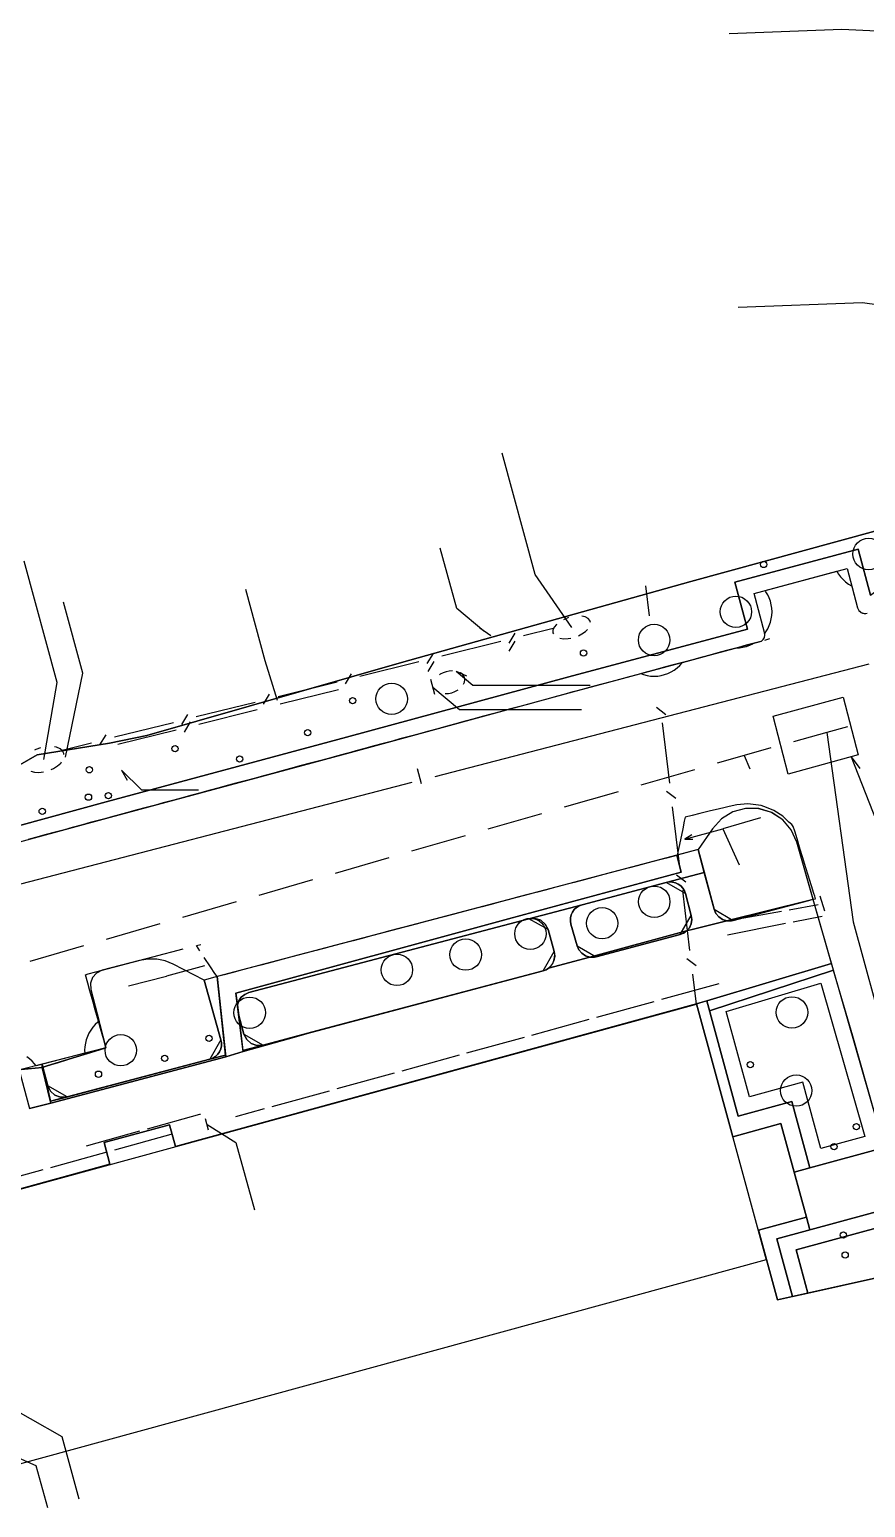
# Model space of a CAD drawing. Header units: metres. Extents: x 16996 to 17837, y 14166 to 14459.
# Drawn here: x 17705.8 to 17758.9, y 14350 to 14444 of the extents above; entities that cross this region are included whole.
import ezdxf

# ---------------------------------------------------------------- set-up
doc = ezdxf.new("R2010")
doc.units = ezdxf.units.M
for name, color, linetype in [('BOUNDARY', 7, 'Continuous'), ('BUILDING', 7, 'Continuous'), ('CURB', 7, 'Continuous'), ('ELECTR_CABLE', 7, 'Continuous'), ('ELECTR_CABLE_COMM', 7, 'Continuous'), ('GAS', 7, 'Continuous'), ('GRASS', 7, 'Continuous'), ('HEAT', 7, 'Continuous'), ('OVERHEAD_POWER_LINE', 7, 'Continuous'), ('ROAD', 7, 'Continuous'), ('SEWER', 7, 'Continuous'), ('SIDEWALK_PATH', 7, 'Continuous'), ('TREE', 3, 'Continuous'), ('WATER_PIPELINE', 7, 'Continuous')]:
    doc.layers.add(name, color=color, linetype=linetype)

# ---------------------------------------------------------------- blocks, each defined once
blk = doc.blocks.new('СИРЕНЬ_ОБЫКНОВЕННАЯ')
blk.add_circle((0, 0), 0.2)
blk = doc.blocks.new('СПИРЕЯ_БУМАЛЬДА')
blk.add_circle((0, 0), 0.2)
blk = doc.blocks.new('СПИРЕЯ_ALBA')
blk.add_circle((0, 0), 0.2)
blk = doc.blocks.new('ВЕЙНИК_КАРЛ_ФЕСТЕР')
blk.add_circle((0, 0), 0.2)
blk = doc.blocks.new('БРУННЕРА_МИСТЕР_МОРС')
blk.add_circle((0, 0), 0.2)
blk = doc.blocks.new('ХОСТА_BARBARA_ANN')
blk.add_circle((0, 0), 0.2)

msp = doc.modelspace()

# ---------------------------------------------------------------- linework, layer by layer
at = {"layer": 'BOUNDARY'}
for points in [[(17704.038, 14396.553), (17706.236, 14397.828), (17710.841, 14398.564), (17713.215, 14399.056), (17729.412, 14403.702), (17747.807, 14408.861), (17759.522, 14412.057)], [(17773.649, 14367.685), (17753.325, 14363.166), (17752.116, 14367.592), (17755.17, 14368.427), (17753.542, 14374.382), (17750.476, 14373.544), (17748.167, 14381.993), (17715.031, 14372.917), (17714.658, 14374.309), (17710.496, 14373.172), (17710.873, 14371.793), (17701.541, 14369.241)]]:
    msp.add_lwpolyline(points, dxfattribs=at)
at = {"layer": 'BUILDING'}
msp.add_lwpolyline([(17695.693, 14367.633), (17748.173, 14381.974), (17752.616, 14365.713), (17700.136, 14351.372)], close=True, dxfattribs=at)
at = {"layer": 'CURB'}
for points in [[(17752.008, 14404.977), (17751.332, 14404.794), (17750.849, 14404.664), (17750.173, 14404.482), (17749.69, 14404.352), (17749.014, 14404.17), (17748.531, 14404.039), (17747.855, 14403.857), (17747.372, 14403.727), (17746.696, 14403.545), (17746.213, 14403.415), (17745.537, 14403.232), (17745.054, 14403.102), (17744.378, 14402.92), (17743.895, 14402.79), (17743.219, 14402.608), (17742.736, 14402.477), (17742.06, 14402.295), (17741.577, 14402.165), (17740.901, 14401.983), (17740.418, 14401.853), (17740.316, 14401.825), (17739.742, 14401.669), (17739.26, 14401.538), (17738.584, 14401.355), (17738.101, 14401.224), (17737.425, 14401.04), (17736.943, 14400.909), (17736.267, 14400.726), (17735.784, 14400.595), (17735.109, 14400.412), (17734.626, 14400.281), (17733.95, 14400.097), (17733.468, 14399.966), (17732.792, 14399.783), (17732.309, 14399.652), (17731.633, 14399.468), (17731.151, 14399.337), (17730.475, 14399.154), (17729.992, 14399.023), (17729.316, 14398.839), (17728.834, 14398.708), (17728.158, 14398.525), (17727.675, 14398.394), (17726.999, 14398.21), (17726.517, 14398.079), (17726.18, 14397.988), (17725.841, 14397.896), (17725.358, 14397.766), (17724.682, 14397.584), (17724.199, 14397.454), (17723.523, 14397.271), (17723.04, 14397.141), (17722.364, 14396.958), (17721.881, 14396.828), (17721.205, 14396.646), (17720.722, 14396.515), (17720.046, 14396.333), (17719.564, 14396.203), (17718.887, 14396.02), (17718.405, 14395.89), (17717.728, 14395.708), (17717.246, 14395.577), (17716.57, 14395.395), (17716.087, 14395.265), (17715.411, 14395.082), (17714.928, 14394.952), (17714.252, 14394.77), (17713.769, 14394.639), (17713.093, 14394.457), (17712.61, 14394.327), (17711.934, 14394.144), (17711.451, 14394.014), (17710.899, 14393.865), (17710.775, 14393.831), (17710.293, 14393.7), (17709.617, 14393.516), (17709.134, 14393.385), (17708.459, 14393.201), (17707.976, 14393.07), (17707.3, 14392.886), (17706.818, 14392.754), (17706.142, 14392.571), (17705.66, 14392.439)], [(17752.829, 14405.198), (17752.491, 14405.107)], [(17748.284, 14391.799), (17749.289, 14388.006), (17750.512, 14387.296), (17755.594, 14388.642), (17755.744, 14388.675), (17755.698, 14388.842), (17755.644, 14389.017), (17755.496, 14389.494), (17755.285, 14390.175), (17755.137, 14390.653), (17754.927, 14391.333), (17754.779, 14391.811), (17754.568, 14392.491), (17754.421, 14392.969), (17754.327, 14393.272), (17754.231, 14393.39), (17754.055, 14393.558), (17753.693, 14393.902), (17753.67, 14393.924), (17753.091, 14394.283), (17752.63, 14394.472), (17752.283, 14394.598), (17751.943, 14394.647), (17751.448, 14394.704), (17750.742, 14394.659), (17750.737, 14394.658), (17750.251, 14394.542), (17750, 14394.482), (17749.558, 14394.376), (17749.071, 14394.26), (17748.379, 14394.094), (17747.892, 14393.978), (17747.45, 14393.872), (17747.398, 14393.62), (17747.296, 14393.13), (17747.151, 14392.433), (17747.049, 14391.943), (17746.946, 14391.446), (17746.748, 14391.394), (17746.265, 14391.266), (17745.576, 14391.084), (17745.092, 14390.957), (17744.403, 14390.775), (17743.92, 14390.648), (17743.231, 14390.466), (17742.748, 14390.338), (17742.059, 14390.157), (17741.575, 14390.029), (17740.887, 14389.847), (17740.403, 14389.72), (17739.714, 14389.538), (17739.231, 14389.41), (17738.542, 14389.229), (17738.059, 14389.101), (17737.37, 14388.919), (17736.886, 14388.792), (17736.197, 14388.61), (17735.714, 14388.482), (17735.025, 14388.301), (17734.542, 14388.173), (17733.853, 14387.991), (17733.369, 14387.864), (17732.681, 14387.682), (17732.197, 14387.555), (17731.508, 14387.373), (17731.025, 14387.245), (17730.336, 14387.063), (17729.853, 14386.936), (17729.164, 14386.754), (17728.68, 14386.627), (17727.991, 14386.445), (17727.508, 14386.317), (17726.819, 14386.136), (17726.336, 14386.008), (17725.647, 14385.826), (17725.163, 14385.699), (17724.475, 14385.517), (17723.991, 14385.389), (17723.302, 14385.208), (17722.819, 14385.08), (17722.13, 14384.898), (17721.646, 14384.771), (17720.958, 14384.589), (17720.474, 14384.461), (17719.785, 14384.28), (17719.302, 14384.152), (17718.613, 14383.97), (17718.13, 14383.843), (17717.683, 14383.725), (17717.544, 14383.934), (17717.267, 14384.35), (17716.873, 14384.943)], [(17740.193, 14387.061), (17740.583, 14385.683), (17741.801, 14384.988), (17747.129, 14386.4), (17747.839, 14387.622), (17747.474, 14389.001), (17746.252, 14389.712), (17740.9, 14388.3)], [(17718.995, 14381.468), (17719.391, 14380.068), (17720.61, 14379.373), (17738.417, 14384.091), (17739.124, 14385.33), (17738.733, 14386.712), (17737.516, 14387.406), (17719.703, 14382.707)], [(17716.596, 14385.36), (17716.366, 14385.706), (17716.655, 14385.773)], [(17716.86, 14383.508), (17717.932, 14379.715), (17717.226, 14378.477), (17708.145, 14376.071), (17706.922, 14376.781), (17706.558, 14378.155), (17706.617, 14377.734), (17706.563, 14377.955), (17707.061, 14378.107), (17707.539, 14378.253), (17708.254, 14378.472), (17708.732, 14378.619), (17709.447, 14378.837), (17709.925, 14378.984), (17710.615, 14379.195), (17710.608, 14379.22), (17710.473, 14379.701), (17710.271, 14380.422), (17710.135, 14380.903), (17709.933, 14381.623), (17709.798, 14382.104), (17709.596, 14382.824), (17709.46, 14383.306), (17709.308, 14383.848), (17709.487, 14383.895), (17709.97, 14384.022), (17710.694, 14384.213), (17711.177, 14384.34), (17711.9, 14384.53), (17712.384, 14384.658), (17713.107, 14384.848), (17713.591, 14384.975), (17714.314, 14385.166), (17714.798, 14385.293), (17715.521, 14385.484)], [(17748.83, 14382.191), (17756.765, 14384.564)], [(17748.83, 14382.191), (17750.834, 14374.847), (17754.236, 14375.777), (17755.389, 14371.559), (17760.128, 14372.854)], [(17706.912, 14376.521), (17706.735, 14377.248)], [(17707.118, 14375.672), (17707.03, 14376.035)], [(17754.284, 14363.379), (17753.279, 14367.057), (17761.081, 14369.17)]]:
    msp.add_lwpolyline(points, dxfattribs=at)
at = {"layer": 'ELECTR_CABLE'}
for points in [[(17756.01, 14388.853), (17756.322, 14387.903)], [(17753.572, 14387.87), (17749.875, 14387.201)], [(17755.912, 14388.294), (17754.064, 14387.959)], [(17756.166, 14387.549), (17754.321, 14387.189)], [(17753.831, 14387.093), (17750.141, 14386.372)], [(17745.972, 14382.285), (17749.621, 14383.289)], [(17741.84, 14381.149), (17745.49, 14382.153)], [(17737.709, 14380.013), (17741.358, 14381.016)], [(17733.577, 14378.876), (17737.227, 14379.88)], [(17729.446, 14377.74), (17733.095, 14378.744)], [(17725.315, 14376.604), (17728.964, 14377.608)], [(17721.183, 14375.468), (17724.832, 14376.471)], [(17718.876, 14374.833), (17720.701, 14375.335)], [(17716.62, 14374.961), (17716.575, 14374.964), (17713.229, 14374.028)], [(17717.147, 14373.968), (17716.943, 14374.69)], [(17717.045, 14374.329), (17718.882, 14373.183), (17720.054, 14368.894)], [(17712.748, 14373.894), (17709.358, 14372.946)], [(17711.176, 14372.715), (17714.767, 14373.703)], [(17707.102, 14371.595), (17710.694, 14372.583)], [(17703.029, 14370.474), (17704.398, 14370.851), (17706.62, 14371.462)]]:
    msp.add_lwpolyline(points, dxfattribs=at)
at = {"layer": 'ELECTR_CABLE_COMM'}
for points in [[(17767.045, 14425.407), (17758.737, 14426.57), (17750.835, 14426.277)], [(17740.24, 14405.933), (17737.916, 14409.306), (17735.809, 14417.016)], [(17734.659, 14405.693), (17732.925, 14407.143), (17731.87, 14410.966)], [(17706.674, 14397.543), (17707.517, 14402.435), (17705.41, 14410.145)], [(17721.532, 14401.284), (17720.746, 14403.815), (17719.51, 14408.34)], [(17745.186, 14406.664), (17744.955, 14408.58)], [(17708.052, 14397.678), (17709.156, 14403.02), (17707.919, 14407.546)], [(17740.045, 14406.552), (17739.754, 14406.439), (17739.715, 14406.417)], [(17741.431, 14406.251), (17741.398, 14406.372), (17741.279, 14406.502), (17741.094, 14406.596), (17740.892, 14406.639)], [(17734.886, 14405.538), (17734.39, 14405.876)], [(17735.092, 14405.397), (17734.886, 14405.538)], [(17736.257, 14404.926), (17736.643, 14405.568)], [(17737.178, 14405.428), (17739.052, 14405.894)], [(17739.3, 14406.14), (17739.281, 14406.124), (17739.129, 14405.943), (17739.049, 14405.761), (17739.047, 14405.635), (17739.046, 14405.59), (17739.083, 14405.514)], [(17740.668, 14405.404), (17740.893, 14405.515), (17741.126, 14405.676), (17741.253, 14405.805)], [(17731.973, 14404.135), (17735.722, 14405.066)], [(17736.265, 14404.413), (17736.652, 14405.055)], [(17739.482, 14405.244), (17739.727, 14405.211), (17740.017, 14405.223), (17740.191, 14405.256)], [(17726.769, 14402.842), (17730.517, 14403.774)], [(17731.052, 14403.633), (17731.439, 14404.275)], [(17731.101, 14403.13), (17731.487, 14403.772)], [(17721.564, 14401.549), (17725.313, 14402.481)], [(17725.847, 14402.34), (17726.234, 14402.983)], [(17731.542, 14401.658), (17731.285, 14402.624)], [(17732.657, 14403.163), (17732.65, 14403.163), (17732.451, 14403.148), (17732.252, 14403.106), (17732.059, 14403.039), (17731.88, 14402.949), (17731.829, 14402.914)], [(17732.886, 14403.14), (17733.954, 14402.268), (17741.406, 14402.268)], [(17732.886, 14403.14), (17733.555, 14402.852)], [(17733.362, 14402.318), (17733.422, 14402.455), (17733.446, 14402.595), (17733.43, 14402.729), (17733.377, 14402.852), (17733.287, 14402.959), (17733.164, 14403.047), (17733.141, 14403.057)], [(17720.643, 14401.048), (17721.029, 14401.69)], [(17721.692, 14401.066), (17725.401, 14401.988)], [(17731.413, 14402.141), (17733.105, 14400.704), (17740.866, 14400.704)], [(17732.184, 14401.72), (17732.209, 14401.719), (17732.408, 14401.736), (17732.607, 14401.781), (17732.799, 14401.85), (17732.977, 14401.942), (17733.012, 14401.967)], [(17716.359, 14400.257), (17720.108, 14401.188)], [(17716.528, 14399.783), (17720.237, 14400.705)], [(17746.215, 14400.367), (17745.625, 14400.83)], [(17711.154, 14398.964), (17714.903, 14399.895)], [(17715.438, 14399.755), (17715.825, 14400.397)], [(17715.606, 14399.281), (17715.993, 14399.923)], [(17746.474, 14396.022), (17746.01, 14399.854)], [(17710.233, 14398.462), (17710.62, 14399.104)], [(17711.363, 14398.5), (17715.072, 14399.422)], [(17706.45, 14398.281), (17706.149, 14398.166), (17706.068, 14398.119)], [(17707.941, 14397.844), (17707.938, 14397.907), (17707.853, 14398.079), (17707.696, 14398.218), (17707.477, 14398.316), (17707.353, 14398.34)], [(17707.824, 14398.136), (17709.699, 14398.602)], [(17707.131, 14396.896), (17707.274, 14396.958), (17707.532, 14397.12), (17707.738, 14397.308), (17707.79, 14397.383)], [(17711.615, 14396.862), (17712.884, 14395.601), (17716.513, 14395.601)], [(17711.615, 14396.862), (17711.97, 14396.227)], [(17705.834, 14396.785), (17706.063, 14396.727), (17706.356, 14396.712), (17706.655, 14396.746)], [(17746.858, 14395.046), (17746.269, 14395.508)], [(17747.117, 14390.7), (17746.654, 14394.532)], [(17747.502, 14389.724), (17746.912, 14390.187)], [(17747.761, 14385.379), (17747.297, 14389.211)], [(17748.146, 14384.403), (17747.556, 14384.866)], [(17748.173, 14381.974), (17747.941, 14383.89)]]:
    msp.add_lwpolyline(points, dxfattribs=at)
at = {"layer": 'GAS'}
msp.add_lwpolyline([(17697.723, 14360.204), (17707.807, 14354.482), (17708.89, 14350.516)], dxfattribs=at)
at = {"layer": 'GRASS'}
for points in [[(17691.862, 14389.721), (17710.637, 14394.83), (17725.919, 14398.953), (17740.056, 14402.791), (17751.414, 14405.828), (17750.616, 14408.803), (17758.463, 14410.901), (17759.243, 14407.987), (17759.686, 14408.327), (17760.013, 14408.768), (17760.209, 14409.281), (17760.256, 14409.838), (17760.079, 14413.091), (17759.522, 14412.057), (17747.807, 14408.861), (17729.412, 14403.702), (17713.215, 14399.056), (17710.841, 14398.564), (17706.236, 14397.828), (17704.038, 14396.553)], [(17759.243, 14407.987), (17758.463, 14410.901), (17750.616, 14408.803), (17751.414, 14405.828), (17740.056, 14402.791), (17725.919, 14398.953), (17710.637, 14394.83), (17691.862, 14389.721)], [(17692.33, 14388.812), (17710.899, 14393.865), (17726.18, 14397.988), (17740.316, 14401.825), (17752.3, 14405.055), (17752.417, 14405.162), (17752.494, 14405.296), (17752.526, 14405.447), (17752.51, 14405.605), (17751.841, 14408.095), (17757.756, 14409.677), (17758.422, 14407.185), (17758.51, 14407.007), (17758.655, 14406.881), (17758.836, 14406.818), (17759.034, 14406.831)]]:
    msp.add_lwpolyline(points, dxfattribs=at)
for points in [[(17754.552, 14392.271), (17754.201, 14393.051), (17753.657, 14393.689), (17752.958, 14394.152), (17752.141, 14394.406), (17751.287, 14394.419), (17750.478, 14394.197), (17749.762, 14393.76), (17749.186, 14393.128), (17748.284, 14391.799), (17749.289, 14388.006), (17749.404, 14387.738), (17749.588, 14387.519), (17749.825, 14387.36), (17750.104, 14387.274), (17755.312, 14388.568), (17755.594, 14388.642)], [(17747.839, 14387.622), (17747.474, 14389.001), (17747.405, 14389.185), (17747.302, 14389.351), (17747.169, 14389.494), (17747.009, 14389.61), (17746.83, 14389.691), (17746.64, 14389.736), (17746.445, 14389.743), (17746.25, 14389.711), (17740.9, 14388.3), (17740.714, 14388.23), (17740.546, 14388.126), (17740.403, 14387.991), (17740.287, 14387.828), (17740.206, 14387.646), (17740.163, 14387.454), (17740.158, 14387.257), (17740.193, 14387.061), (17740.583, 14385.683), (17740.699, 14385.421), (17740.881, 14385.207), (17741.115, 14385.052), (17741.388, 14384.967), (17747.547, 14386.628), (17747.722, 14386.838), (17747.832, 14387.084), (17747.873, 14387.35)], [(17755.312, 14388.568), (17750.104, 14387.274), (17750.207, 14387.264), (17750.309, 14387.264), (17750.411, 14387.275), (17750.512, 14387.296)], [(17739.124, 14385.33), (17738.733, 14386.712), (17738.555, 14387.061), (17738.267, 14387.308), (17737.908, 14387.43), (17737.516, 14387.406), (17719.703, 14382.707), (17719.441, 14382.596), (17719.224, 14382.42), (17719.065, 14382.191), (17718.974, 14381.921), (17719.058, 14381.245), (17719.391, 14380.068), (17719.57, 14379.718), (17719.858, 14379.471), (17720.217, 14379.349), (17720.61, 14379.373), (17738.417, 14384.091), (17738.604, 14384.161), (17738.771, 14384.265), (17738.915, 14384.4), (17739.03, 14384.563), (17739.111, 14384.745), (17739.154, 14384.937), (17739.158, 14385.134)], [(17747.547, 14386.628), (17741.388, 14384.967), (17741.492, 14384.956), (17741.596, 14384.956), (17741.699, 14384.966), (17741.801, 14384.988), (17747.129, 14386.4), (17747.243, 14386.437), (17747.352, 14386.488), (17747.453, 14386.552)], [(17716.86, 14383.508), (17714.891, 14384.521), (17714.38, 14384.728), (17713.845, 14384.836), (17713.298, 14384.846), (17712.754, 14384.755), (17710.369, 14384.127), (17710.014, 14383.953), (17709.761, 14383.666), (17709.634, 14383.306), (17709.656, 14382.91), (17710.615, 14379.195), (17706.608, 14377.969), (17706.922, 14376.781), (17707.091, 14376.434), (17707.369, 14376.183), (17707.719, 14376.052), (17708.105, 14376.061), (17717.226, 14378.477), (17717.412, 14378.546), (17717.58, 14378.651), (17717.723, 14378.786), (17717.838, 14378.948), (17717.919, 14379.13), (17717.962, 14379.322), (17717.967, 14379.519), (17717.932, 14379.715)], [(17756.887, 14384.139), (17756.765, 14384.564), (17748.83, 14382.191), (17749.005, 14381.551)], [(17756.887, 14384.139), (17749.005, 14381.551), (17750.834, 14374.847), (17754.236, 14375.777), (17755.389, 14371.559), (17760.128, 14372.854)], [(17750.052, 14381.513), (17756.083, 14383.316), (17758.887, 14373.552), (17756.09, 14372.787), (17754.937, 14377.005), (17751.536, 14376.076)], [(17710.615, 14379.195), (17706.558, 14378.155), (17706.608, 14377.969)], [(17755.261, 14363.596), (17754.508, 14366.354), (17760.133, 14367.877), (17760.127, 14367.78), (17760.121, 14367.683), (17760.113, 14367.586), (17760.104, 14367.489), (17759.808, 14364.607), (17760.837, 14364.836), (17761.098, 14367.387), (17761.132, 14367.833), (17761.14, 14368.279), (17761.123, 14368.725), (17761.081, 14369.17), (17753.279, 14367.057), (17754.284, 14363.379)], [(17760.104, 14367.489), (17760.113, 14367.586), (17760.121, 14367.683), (17760.127, 14367.78), (17760.133, 14367.877), (17754.508, 14366.354), (17755.261, 14363.596), (17759.808, 14364.607)]]:
    msp.add_lwpolyline(points, close=True, dxfattribs=at)
at = {"layer": 'HEAT'}
for points in [[(17753.053, 14400.279), (17757.5, 14401.503), (17758.462, 14397.821), (17754.015, 14396.596), (17753.053, 14400.279)], [(17757.778, 14399.606), (17756.469, 14399.246), (17754.35, 14398.662)], [(17756.469, 14399.246), (17758.141, 14387.216), (17760.239, 14379.542)], [(17752.904, 14398.264), (17751.201, 14397.795), (17749.483, 14397.299)], [(17751.201, 14397.795), (17751.562, 14396.934)], [(17748.042, 14396.883), (17744.626, 14395.898)], [(17758.011, 14397.697), (17761.004, 14390.085), (17763.144, 14382.255)], [(17758.011, 14397.697), (17758.573, 14396.951)], [(17743.185, 14395.482), (17739.769, 14394.497)], [(17738.328, 14394.081), (17734.912, 14393.095)], [(17733.471, 14392.679), (17730.055, 14391.694)], [(17728.614, 14391.278), (17725.198, 14390.293)], [(17723.757, 14389.877), (17720.341, 14388.891)], [(17718.9, 14388.475), (17715.484, 14387.49)], [(17714.043, 14387.074), (17710.627, 14386.089)], [(17709.186, 14385.673), (17705.771, 14384.687)]]:
    msp.add_lwpolyline(points, dxfattribs=at)
at = {"layer": 'OVERHEAD_POWER_LINE'}
for points in [[(17747.428, 14392.476), (17749.845, 14393.115)], [(17752.245, 14393.814), (17749.845, 14393.115)], [(17749.845, 14393.115), (17750.881, 14390.84)], [(17747.876, 14392.733), (17747.428, 14392.476), (17747.947, 14392.474)], [(17712.051, 14383.13), (17714.47, 14383.762)], [(17716.887, 14384.401), (17714.47, 14383.762)]]:
    msp.add_lwpolyline(points, dxfattribs=at)
at = {"layer": 'ROAD'}
for points in [[(17692.33, 14388.812), (17710.899, 14393.865), (17726.18, 14397.988), (17740.316, 14401.825), (17744.642, 14402.991), (17744.814, 14402.93), (17745.033, 14402.875), (17745.256, 14402.842), (17745.482, 14402.831), (17745.707, 14402.842), (17745.93, 14402.875), (17746.149, 14402.93), (17746.362, 14403.006), (17746.566, 14403.102), (17746.759, 14403.218), (17746.941, 14403.353), (17747.108, 14403.505), (17747.259, 14403.672), (17747.283, 14403.703), (17750.707, 14404.626), (17750.905, 14404.636), (17751.128, 14404.669), (17751.347, 14404.724), (17751.56, 14404.8), (17751.764, 14404.896), (17751.808, 14404.923), (17752.298, 14405.055), (17752.302, 14405.057), (17752.416, 14405.161), (17752.418, 14405.163), (17752.494, 14405.295), (17752.495, 14405.297), (17752.526, 14405.446), (17752.527, 14405.449), (17752.516, 14405.545), (17752.592, 14405.647), (17752.708, 14405.841), (17752.804, 14406.045), (17752.88, 14406.257), (17752.935, 14406.476), (17752.968, 14406.699), (17752.98, 14406.925), (17752.968, 14407.15), (17752.935, 14407.374), (17752.88, 14407.593), (17752.804, 14407.805), (17752.708, 14408.009), (17752.592, 14408.203), (17752.534, 14408.281), (17757.101, 14409.502), (17757.209, 14409.322), (17757.344, 14409.141), (17757.495, 14408.974), (17757.662, 14408.822), (17757.844, 14408.687), (17758.037, 14408.571), (17758.053, 14408.564), (17758.423, 14407.185), (17758.423, 14407.184), (17758.457, 14407.093), (17758.458, 14407.092), (17758.508, 14407.011), (17758.51, 14407.009), (17758.575, 14406.939), (17758.576, 14406.938), (17758.655, 14406.882), (17758.656, 14406.881), (17758.744, 14406.841), (17758.746, 14406.84), (17758.839, 14406.818), (17758.841, 14406.818), (17758.937, 14406.815)], [(17760.387, 14371.951), (17758.11, 14379.93), (17756.892, 14384.124), (17756.891, 14384.134), (17756.89, 14384.137), (17756.888, 14384.139), (17756.887, 14384.14), (17755.596, 14388.638), (17754.553, 14392.271), (17754.552, 14392.272), (17754.202, 14393.05), (17754.201, 14393.052), (17753.659, 14393.688), (17753.657, 14393.69), (17752.959, 14394.151), (17752.957, 14394.152), (17752.143, 14394.405), (17752.14, 14394.406), (17751.288, 14394.419), (17751.286, 14394.419), (17750.48, 14394.197), (17750.477, 14394.196), (17749.764, 14393.76), (17749.762, 14393.759), (17749.187, 14393.128), (17749.186, 14393.127), (17748.285, 14391.8), (17748.285, 14391.799), (17748.284, 14391.799), (17746.946, 14391.446), (17717.683, 14383.725), (17716.861, 14383.508), (17716.86, 14383.508), (17716.859, 14383.508), (17714.892, 14384.521), (17714.891, 14384.522), (17714.382, 14384.727), (17714.38, 14384.728), (17713.846, 14384.836), (17713.844, 14384.836), (17713.299, 14384.846), (17713.298, 14384.846), (17712.755, 14384.755), (17712.754, 14384.755), (17710.371, 14384.128), (17710.369, 14384.127), (17710.016, 14383.954), (17710.013, 14383.952), (17709.763, 14383.668), (17709.761, 14383.664), (17709.635, 14383.308), (17709.635, 14383.304), (17709.656, 14382.911), (17709.656, 14382.909), (17710.18, 14380.88), (17710.102, 14380.823), (17709.935, 14380.671), (17709.784, 14380.504), (17709.649, 14380.323), (17709.533, 14380.129), (17709.437, 14379.925), (17709.361, 14379.713), (17709.306, 14379.494), (17709.273, 14379.27), (17709.262, 14379.045), (17709.271, 14378.851), (17706.169, 14378.056), (17706.077, 14378.179), (17705.926, 14378.346), (17705.759, 14378.498), (17705.577, 14378.632)]]:
    msp.add_lwpolyline(points, dxfattribs=at)
at = {"layer": 'SEWER'}
for points in [[(17764.964, 14443.583), (17757.413, 14443.95), (17750.253, 14443.684)], [(17731.549, 14396.457), (17759.151, 14403.614)], [(17730.405, 14396.97), (17730.654, 14396.012)], [(17702.495, 14388.923), (17730.097, 14396.081)]]:
    msp.add_lwpolyline(points, dxfattribs=at)
at = {"layer": 'SIDEWALK_PATH'}
for points in [[(17718.881, 14382.672), (17736.224, 14387.39), (17747.206, 14390.378), (17746.922, 14391.44), (17733.138, 14387.803), (17717.683, 14383.725), (17718.232, 14378.621), (17719.342, 14378.962)], [(17748.284, 14391.799), (17746.922, 14391.44), (17747.206, 14390.378), (17736.224, 14387.39), (17718.881, 14382.672), (17718.974, 14381.921), (17719.065, 14382.191), (17719.224, 14382.42), (17719.441, 14382.596), (17719.703, 14382.707), (17737.516, 14387.406), (17740.9, 14388.3), (17746.252, 14389.712), (17748.668, 14390.352)], [(17748.668, 14390.352), (17746.25, 14389.711), (17746.445, 14389.743), (17746.64, 14389.736), (17746.83, 14389.691), (17747.009, 14389.61), (17747.169, 14389.494), (17747.302, 14389.351), (17747.405, 14389.185), (17747.474, 14389.001), (17747.839, 14387.622), (17747.873, 14387.35), (17747.832, 14387.084), (17747.722, 14386.838), (17747.547, 14386.628), (17748.076, 14386.77), (17750.104, 14387.274), (17749.825, 14387.36), (17749.588, 14387.519), (17749.404, 14387.738), (17749.289, 14388.006)], [(17740.193, 14387.061), (17740.158, 14387.257), (17740.163, 14387.454), (17740.206, 14387.646), (17740.287, 14387.828), (17740.403, 14387.991), (17740.546, 14388.126), (17740.714, 14388.23), (17740.9, 14388.3), (17737.516, 14387.406), (17737.908, 14387.43), (17738.267, 14387.308), (17738.555, 14387.061), (17738.733, 14386.712), (17739.124, 14385.33), (17739.161, 14385.03), (17739.109, 14384.738), (17738.974, 14384.475), (17738.762, 14384.259), (17741.388, 14384.967), (17741.115, 14385.052), (17740.881, 14385.207), (17740.699, 14385.421), (17740.583, 14385.683)], [(17717.683, 14383.725), (17716.86, 14383.508), (17717.932, 14379.715), (17717.967, 14379.519), (17717.962, 14379.322), (17717.919, 14379.13), (17717.838, 14378.948), (17717.723, 14378.786), (17717.58, 14378.651), (17717.412, 14378.546), (17717.226, 14378.477), (17718.219, 14378.74)], [(17754.388, 14371.286), (17755.389, 14371.559), (17754.236, 14375.777), (17750.834, 14374.847), (17748.83, 14382.191), (17748.167, 14381.993), (17750.476, 14373.544), (17753.542, 14374.382)], [(17719.391, 14380.068), (17719.058, 14381.245), (17719.333, 14379.035), (17720.61, 14379.373), (17720.217, 14379.349), (17719.858, 14379.471), (17719.57, 14379.718)], [(17722.758, 14379.928), (17724.017, 14380.276), (17720.61, 14379.373), (17719.333, 14379.035), (17719.342, 14378.962)], [(17706.558, 14378.155), (17705.232, 14377.816), (17706.563, 14377.955)], [(17718.232, 14378.621), (17718.219, 14378.74), (17717.226, 14378.477), (17708.145, 14376.071), (17707.084, 14375.813), (17707.118, 14375.672)], [(17705.232, 14377.816), (17705.105, 14377.783), (17705.745, 14375.344), (17707.118, 14375.672), (17706.563, 14377.955)], [(17706.922, 14376.781), (17706.608, 14377.969), (17707.084, 14375.813), (17708.105, 14376.061), (17707.719, 14376.052), (17707.369, 14376.183), (17707.091, 14376.434)], [(17760.829, 14370.411), (17760.387, 14371.951), (17760.129, 14372.854), (17755.389, 14371.559), (17754.388, 14371.286), (17755.17, 14368.427), (17755.386, 14367.628), (17761.081, 14369.17), (17761.037, 14369.484), (17760.98, 14369.795), (17760.911, 14370.104)], [(17753.279, 14367.057), (17755.386, 14367.628), (17755.17, 14368.427), (17752.116, 14367.592), (17753.325, 14363.166), (17754.276, 14363.377)]]:
    msp.add_lwpolyline(points, close=True, dxfattribs=at)
msp.add_lwpolyline([(17701.541, 14369.241), (17710.873, 14371.793), (17710.496, 14373.172), (17714.658, 14374.309), (17715.031, 14372.917), (17748.167, 14381.993), (17756.765, 14384.564), (17755.595, 14388.638), (17755.312, 14388.568), (17750.512, 14387.296), (17750.411, 14387.275), (17750.309, 14387.264), (17750.207, 14387.264), (17750.104, 14387.274), (17748.076, 14386.77), (17747.547, 14386.628), (17747.453, 14386.552), (17747.352, 14386.488), (17747.243, 14386.437), (17747.129, 14386.4), (17741.801, 14384.988), (17741.699, 14384.966), (17741.596, 14384.956), (17741.492, 14384.956), (17741.388, 14384.967), (17738.762, 14384.259), (17738.682, 14384.205), (17738.598, 14384.158), (17738.509, 14384.121), (17738.417, 14384.091), (17724.017, 14380.276), (17722.758, 14379.928), (17719.342, 14378.962), (17718.232, 14378.621), (17707.118, 14375.672), (17705.745, 14375.344)], dxfattribs=at)
at = {"layer": 'TREE'}
for centre in [(17759.122, 14410.6), (17750.68, 14406.925), (17745.482, 14405.131), (17728.789, 14401.39), (17745.488, 14388.486), (17737.614, 14386.447), (17742.176, 14387.122), (17733.497, 14385.127), (17729.122, 14384.156), (17719.758, 14381.427), (17754.247, 14381.447), (17711.562, 14379.045), (17754.515, 14376.478)]:
    msp.add_circle(centre, 1, dxfattribs=at)
at = {"layer": 'WATER_PIPELINE'}
msp.add_lwpolyline([(17698.915, 14355.841), (17706.167, 14352.627), (17706.893, 14349.97)], dxfattribs=at)

# ---------------------------------------------------------------- block references
at = {"layer": 'BUSH'}
for name, p in [('БРУННЕРА_МИСТЕР_МОРС', (17752.449, 14409.935)), ('ВЕЙНИК_КАРЛ_ФЕСТЕР', (17740.991, 14404.302)), ('СПИРЕЯ_ALBA', (17726.303, 14401.274)), ('ХОСТА_BARBARA_ANN', (17723.449, 14399.236)), ('ВЕЙНИК_КАРЛ_ФЕСТЕР', (17715.01, 14398.222)), ('ВЕЙНИК_КАРЛ_ФЕСТЕР', (17709.561, 14396.879)), ('СПИРЕЯ_ALBA', (17719.116, 14397.558)), ('ХОСТА_BARBARA_ANN', (17709.504, 14395.136)), ('БРУННЕРА_МИСТЕР_МОРС', (17710.769, 14395.233)), ('СПИРЕЯ_ALBA', (17706.564, 14394.238)), ('СПИРЕЯ_ALBA', (17717.177, 14379.807)), ('ХОСТА_BARBARA_ANN', (17714.353, 14378.524)), ('ВЕЙНИК_КАРЛ_ФЕСТЕР', (17751.598, 14378.129)), ('ВЕЙНИК_КАРЛ_ФЕСТЕР', (17710.143, 14377.521)), ('СПИРЕЯ_БУМАЛЬДА', (17758.346, 14374.186)), ('ВЕЙНИК_КАРЛ_ФЕСТЕР', (17756.923, 14372.916)), ('ВЕЙНИК_КАРЛ_ФЕСТЕР', (17757.515, 14367.292)), ('СИРЕНЬ_ОБЫКНОВЕННАЯ', (17757.63, 14366.029))]:
    msp.add_blockref(name, p, dxfattribs=at)

doc.saveas('drawing.dxf')
